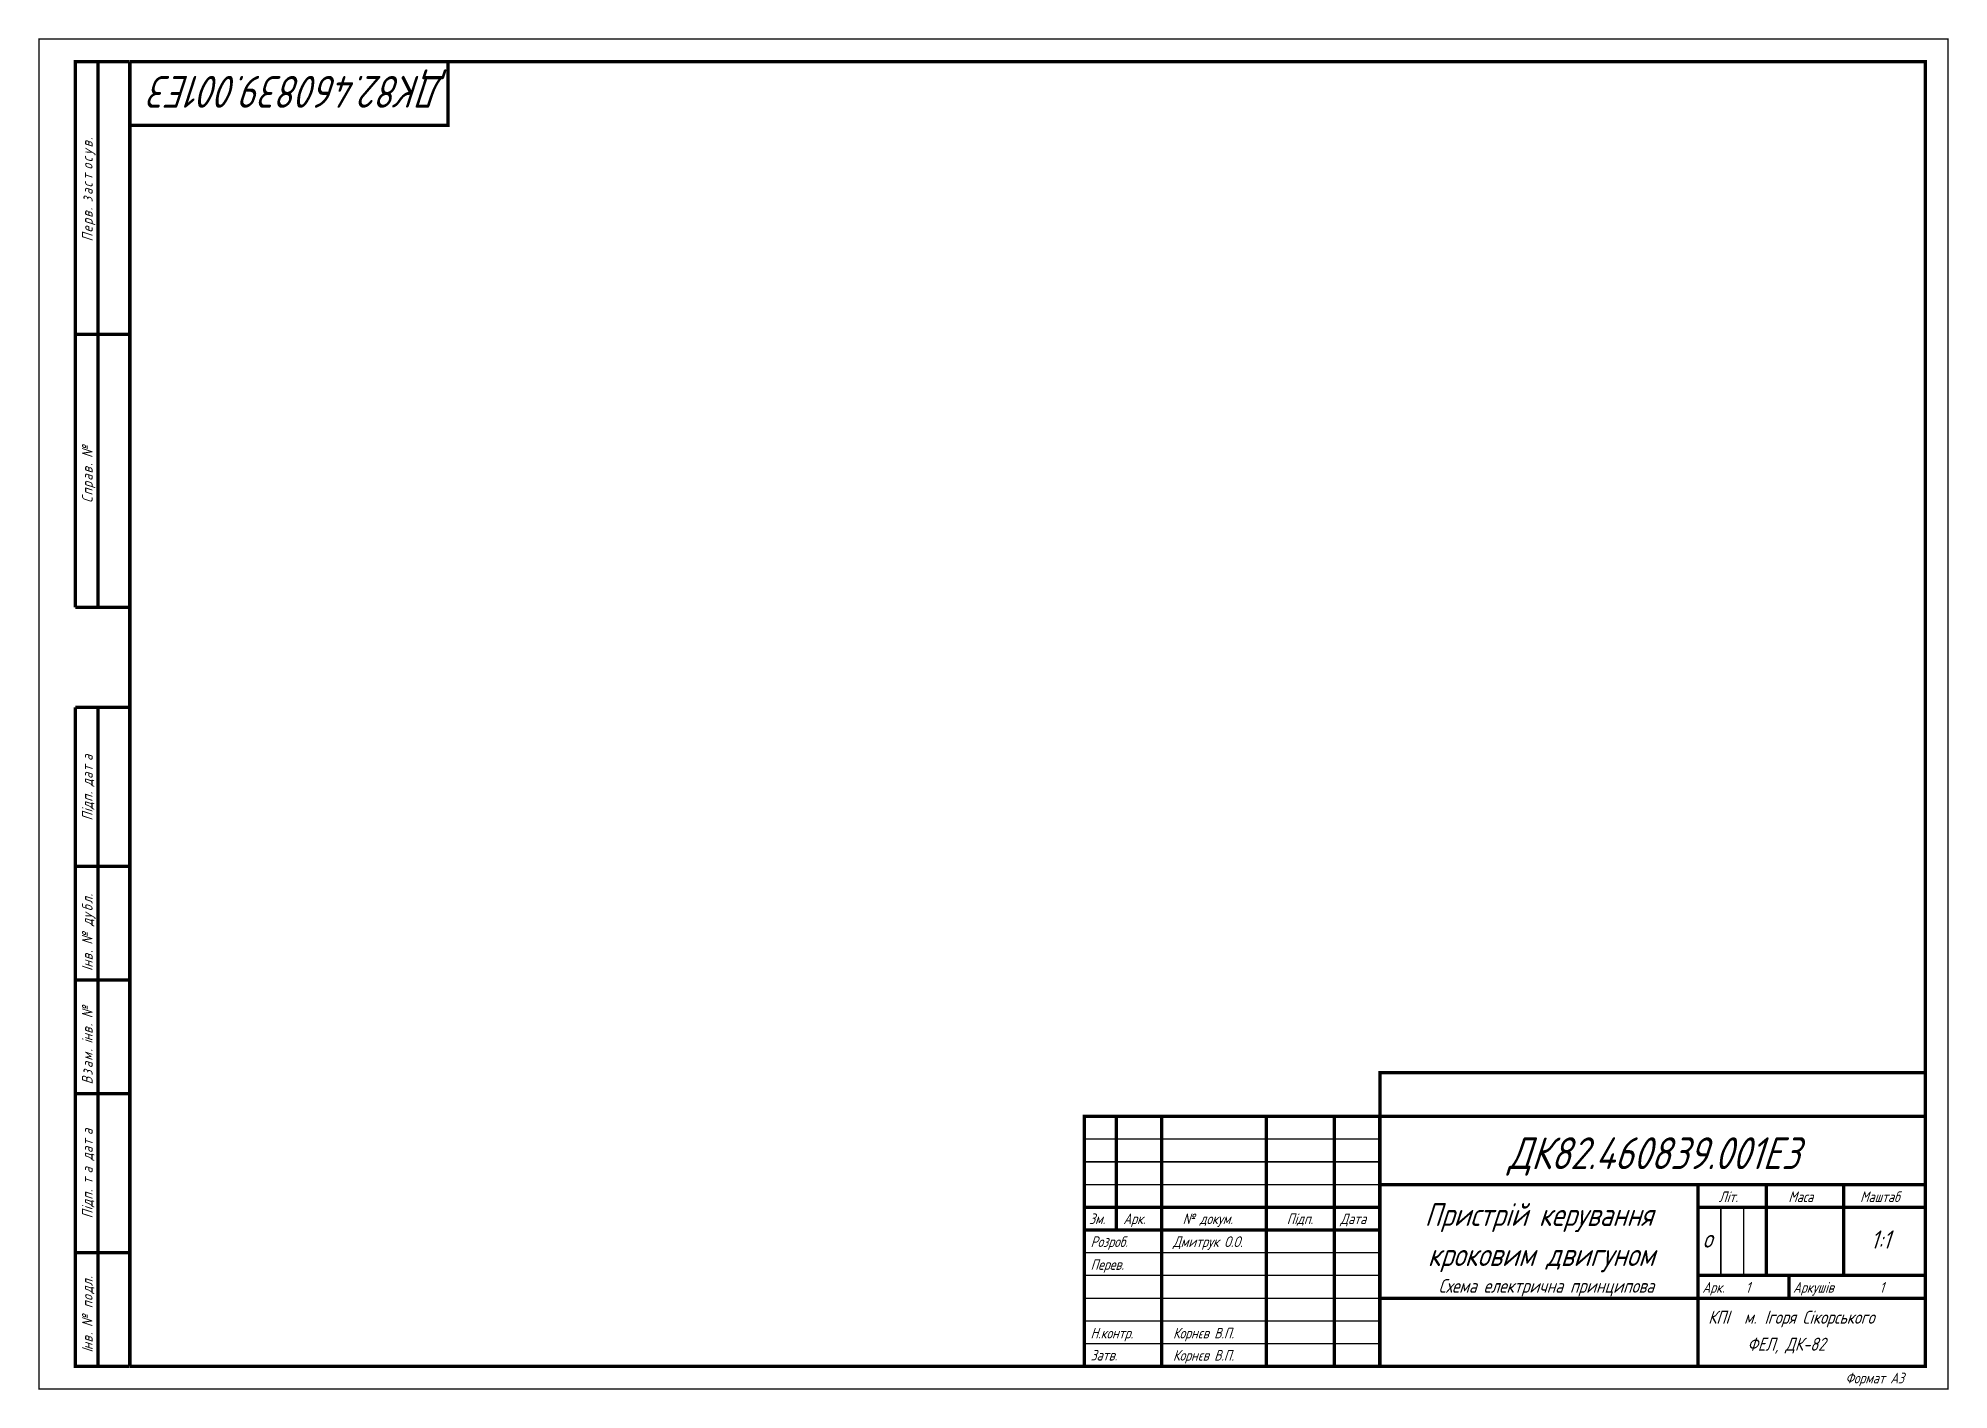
# Paper-space layout 'Layout2' of a CAD drawing. Header units: millimetres. Extents: x 0 to 420, y 0 to 297.
import ezdxf

# ---------------------------------------------------------------- set-up
doc = ezdxf.new("R2010")
doc.units = ezdxf.units.MM
doc.layers.add('Sheet', color=255, linetype='Continuous')
doc.styles.add('GOST', font='', dxfattribs={"oblique": 18})
doc.styles.get('GOST').set_extended_font_data('GOST type A')

psp = doc.layouts.new('Layout2')

# ---------------------------------------------------------------- linework, layer by layer
at = {"layer": 'Sheet'}
for points, const_width in [([(0.15, 297.15), (420.08, 297.15), (420.08, 0.15), (0.15, 0.15), (0.15, 297.15)], 0.3), ([(0.15, 297.15), (0.15, 0.15), (420.08, 0.15), (420.08, 297.15), (0.15, 297.15), (0.15, 297.15)], 0.0991), ([(0.15, 297.15), (0.15, 0.15), (420.08, 0.15), (420.08, 297.15), (0.15, 297.15), (0.15, 297.15)], 0.0991)]:
    psp.add_lwpolyline(points, close=True, dxfattribs=dict(at, const_width=const_width))
for points, const_width in [([(8.14, 292.14), (7.77, 292.14), (20.14, 292.14)], 0.749), ([(8.14, 172.14), (8.14, 292.14)], 0.749), ([(13.15, 172.14), (13.15, 292.14)], 0.749), ([(20.14, 292.14), (20.14, 5.15)], 0.749), ([(20.15, 292.14), (415.07, 292.14)], 0.749), ([(90.12, 278.15), (90.12, 277.77), (90.12, 292.14)], 0.749), ([(415.07, 292.14), (415.07, 292.51), (415.07, 4.77)], 0.749), ([(20.14, 278.15), (90.12, 278.15)], 0.749), ([(8.14, 232.14), (20.14, 232.14)], 0.749), ([(20.14, 172.14), (8.14, 172.14)], 0.749), ([(8.14, 5.15), (8.14, 150.14)], 0.749), ([(8.14, 150.14), (20.14, 150.14)], 0.749), ([(13.15, 5.15), (13.15, 150.14)], 0.749), ([(8.14, 115.14), (20.14, 115.14)], 0.749), ([(8.14, 90.14), (20.14, 90.14)], 0.749), ([(295.1, 70.15), (295.1, 45.15)], 0.749), ([(295.1, 69.76), (295.24, 69.78), (415.08, 69.76), (415.08, 69.76)], 0.749), ([(8.14, 65.15), (20.14, 65.15)], 0.749), ([(230.11, 60.14), (229.72, 60.14), (415.07, 60.14)], 0.749), ([(230.1, 5.15), (230.1, 60.15)], 0.749), ([(237.1, 60.15), (237.1, 35.14)], 0.749), ([(247.1, 60.15), (247.1, 5.15)], 0.749), ([(270.1, 60.15), (270.1, 5.15)], 0.749), ([(285.09, 60.15), (285.09, 5.15)], 0.749), ([(295.09, 60.15), (295.09, 5.15)], 0.749), ([(230.1, 55.14), (295.09, 55.14)], 0.3), ([(230.1, 50.14), (295.09, 50.14)], 0.3), ([(230.1, 45.15), (295.09, 45.15)], 0.3), ([(295.09, 45.14), (415.07, 45.14)], 0.749), ([(365.07, 45.15), (365.07, 5.15)], 0.749), ([(380.09, 45.14), (380.09, 25.15)], 0.749), ([(397.08, 45.14), (397.08, 25.15)], 0.749), ([(230.1, 40.15), (295.09, 40.15)], 0.749), ([(365.09, 40.15), (415.07, 40.15)], 0.749), ([(370.09, 40.15), (370.09, 25.15)], 0.3), ([(375.08, 40.15), (375.08, 25.15)], 0.3), ([(230.1, 35.14), (295.09, 35.14)], 0.749), ([(8.14, 30.14), (20.14, 30.14)], 0.749), ([(230.1, 30.14), (295.09, 30.14)], 0.3), ([(230.1, 25.15), (295.09, 25.15)], 0.3), ([(365.09, 25.15), (415.07, 25.15)], 0.749), ([(385.07, 25.15), (385.07, 20.14)], 0.749), ([(230.1, 20.15), (295.09, 20.15)], 0.3), ([(295.09, 20.14), (415.07, 20.14)], 0.749), ([(230.1, 15.14), (295.09, 15.14)], 0.3), ([(230.1, 10.14), (295.09, 10.14)], 0.3), ([(20.14, 5.15), (7.77, 5.15)], 0.749), ([(20.15, 5.14), (415.07, 5.14)], 0.749)]:
    psp.add_lwpolyline(points, dxfattribs=dict(at, const_width=const_width))

# ---------------------------------------------------------------- texts
at = {"layer": 'Sheet', "style": 'GOST', "oblique": 18}
for s, height, rotation, p in [('ДК82.460839.001Е3', 7, 180, (89.41, 289.01)), ('в', 2.34, 90, (11.96, 273.25)), ('у', 2.34, 90, (11.96, 271.64)), ('.', 2.34, 90, (11.96, 274.87)), ('с', 2.34, 90, (11.96, 270.02)), ('о', 2.34, 90, (11.96, 268.4)), ('с', 2.34, 90, (11.96, 264.45)), ('т', 2.34, 90, (11.96, 266.07)), ('з', 2.34, 90, (11.96, 261.21)), ('а', 2.34, 90, (11.96, 262.83)), ('в', 2.34, 90, (11.96, 257.8)), ('р', 2.34, 90, (11.96, 256.18)), ('.', 2.34, 90, (11.96, 259.42)), ('П', 2.34, 90, (11.96, 252.59)), ('е', 2.34, 90, (11.96, 254.57)), ('№', 2.34, 90, (11.96, 204.98)), ('в', 2.34, 90, (11.96, 201.56)), ('.', 2.34, 90, (11.96, 203.18)), ('а', 2.34, 90, (11.96, 199.95)), ('р', 2.34, 90, (11.96, 198.33)), ('п', 2.34, 90, (11.96, 196.71)), ('С', 2.34, 90, (11.96, 195.09)), ('а', 2.34, 90, (11.96, 138.32)), ('т', 2.34, 90, (11.96, 135.98)), ('а', 2.34, 90, (11.96, 134.37)), ('д', 2.34, 90, (11.96, 132.75)), ('п', 2.34, 90, (11.96, 129.33)), ('.', 2.34, 90, (11.96, 130.95)), ('і', 2.34, 90, (11.96, 127)), ('П', 2.34, 90, (11.96, 125.2)), ('д', 2.34, 90, (11.96, 127.72)), ('б', 2.34, 90, (11.96, 105.26)), ('л', 2.34, 90, (11.96, 106.88)), ('у', 2.34, 90, (11.96, 103.64)), ('.', 2.34, 90, (11.96, 108.49)), ('№', 2.34, 90, (11.96, 97.89)), ('д', 2.34, 90, (11.96, 102.02)), ('І', 2.34, 90, (11.96, 92.14)), ('н', 2.34, 90, (11.96, 92.86)), ('в', 2.34, 90, (11.96, 94.48)), ('.', 2.34, 90, (11.96, 96.09)), ('№', 2.34, 90, (11.96, 81.72)), ('в', 2.34, 90, (11.96, 78.31)), ('.', 2.34, 90, (11.96, 79.92)), ('і', 2.34, 90, (11.96, 76.15)), ('н', 2.34, 90, (11.96, 76.69)), ('м', 2.34, 90, (11.96, 72.38)), ('а', 2.34, 90, (11.96, 70.76)), ('.', 2.34, 90, (11.96, 74.35)), ('В', 2.34, 90, (11.96, 67.17)), ('з', 2.34, 90, (11.96, 69.14)), ('а', 2.34, 90, (11.96, 56.03)), ('т', 2.34, 90, (11.96, 53.69)), ('а', 2.34, 90, (11.96, 52.07)), ('д', 2.34, 90, (11.96, 50.46)), ('а', 2.34, 90, (11.96, 47.58)), ('т', 2.34, 90, (11.96, 45.25)), ('п', 2.34, 90, (11.96, 41.83)), ('.', 2.34, 90, (11.96, 43.45)), ('і', 2.34, 90, (11.96, 39.5)), ('П', 2.34, 90, (11.96, 37.7)), ('д', 2.34, 90, (11.96, 40.22)), ('о', 2.34, 90, (11.96, 19.55)), ('л', 2.34, 90, (11.96, 22.79)), ('д', 2.34, 90, (11.96, 21.17)), ('.', 2.34, 90, (11.96, 24.41)), ('№', 2.34, 90, (11.96, 13.8)), ('п', 2.34, 90, (11.96, 17.94)), ('І', 2.34, 90, (11.96, 8.23)), ('н', 2.34, 90, (11.96, 8.77)), ('в', 2.34, 90, (11.96, 10.39)), ('.', 2.34, 90, (11.96, 12.01))]:
    psp.add_text(s, height=height, rotation=rotation, dxfattribs=at).set_placement(p)
for s, height, p in [('ДК82.460839.001Е3', 7, (323.26, 48.53)), ('Літ.', 2.336, (369.64, 41.29)), ('Маса', 2.336, (384.94, 41.29)), ('Маштаб', 2.336, (400.71, 41.29)), ('Зм.', 2.336, (231.12, 36.44)), ('Арк.', 2.336, (238.66, 36.44)), ('№ докум.', 2.336, (251.71, 36.44)), ('Підп.', 2.336, (274.61, 36.44)), ('Дата', 2.336, (286.39, 36.44)), ('Пристрій керування ', 5, (304.95, 36.04)), ('Розроб.', 2.336, (231.45, 31.41)), ('Дмитрук О.О.', 2.3358, (249.59, 31.41)), ('о', 4, (366.09, 31.26)), ('1:1', 4, (403.03, 31.05)), ('кроковим двигуном ', 5, (305.62, 27.22)), ('Перев.', 2.336, (231.45, 26.38)), ('Схема електрична принципова', 3, (307.98, 21.35)), ('Арк.', 2.336, (366.03, 21.35)), ('1', 2.34, (375.55, 21.35)), ('Аркушів', 2.336, (385.97, 21.35)), ('1', 2.34, (405.01, 21.35)), ('КПІ', 2.875, (367.29, 14.52)), ('І', 2.87, (379.68, 14.52)), ('горя Сікорського', 2.8748, (380.4, 14.52)), ('Н.контр.', 2.336, (231.45, 11.29)), ('Корнєв В.П.', 2.3358, (249.59, 11.29)), ('м. ', 2.875, (375.19, 14.52)), ('Затв.', 2.336, (231.45, 6.44)), ('Корнєв В.П.', 2.3358, (249.59, 6.41)), ('ФЕЛ, ДК-82', 2.875, (375.91, 8.59)), ('ALTIUM GOSTBOM2.0 KEV', 0.3593, (10.16, 5)), ('Формат А3', 2.336, (397.47, 1.41))]:
    psp.add_text(s, height=height, dxfattribs=at).set_placement(p)

doc.saveas('drawing.dxf')
